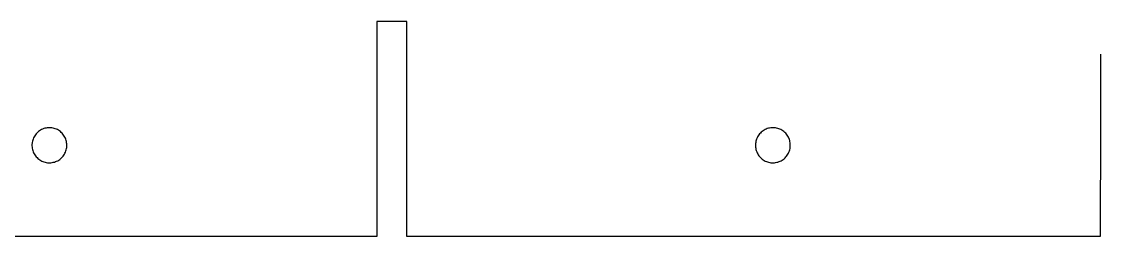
# Model space of a CAD drawing. Header units: millimetres. Extents: x -1730 to 0, y -18 to 157.
# Drawn here: x -1626.3 to -1518.3, y -18.4 to 3 of the extents above; entities that cross this region are included whole.
import ezdxf

# ---------------------------------------------------------------- set-up
doc = ezdxf.new("R2010")
doc.units = ezdxf.units.MM

msp = doc.modelspace()

# ---------------------------------------------------------------- linework, layer by layer
at = {"color": 7, "linetype": 'Continuous', "lineweight": 25}
for p, q in [((-1590.71, 3), (-1590.71, -0.24)), ((-1587.73, 3), (-1590.71, 3)), ((-1587.73, -0.24), (-1587.73, 3)), ((-1590.72, -18.44), (-1660.12, -18.44)), ((-1518.32, -18.44), (-1587.72, -18.44))]:
    msp.add_line(p, q, dxfattribs=at)
for points in [[(-1590.71, -0.24), (-1590.71, -0.56), (-1590.71, -1.2), (-1590.71, -2.16), (-1590.71, -3.12), (-1590.71, -4.07), (-1590.71, -5.03), (-1590.71, -5.99), (-1590.71, -6.95), (-1590.71, -7.91), (-1590.71, -8.86), (-1590.71, -9.82), (-1590.71, -10.78), (-1590.71, -11.74), (-1590.72, -12.69), (-1590.72, -13.65), (-1590.72, -14.61), (-1590.72, -15.57), (-1590.72, -16.53), (-1590.72, -17.48), (-1590.72, -18.12), (-1590.72, -18.44)], [(-1587.72, -18.44), (-1587.72, -18.12), (-1587.72, -17.48), (-1587.72, -16.53), (-1587.72, -15.57), (-1587.72, -14.61), (-1587.72, -13.65), (-1587.72, -12.69), (-1587.72, -11.74), (-1587.72, -10.78), (-1587.72, -9.82), (-1587.72, -8.86), (-1587.72, -7.91), (-1587.72, -6.95), (-1587.72, -5.99), (-1587.72, -5.03), (-1587.72, -4.07), (-1587.72, -3.12), (-1587.72, -2.16), (-1587.72, -1.2), (-1587.73, -0.56), (-1587.73, -0.24)], [(-1518.31, -0.24), (-1518.31, -0.56), (-1518.31, -1.2), (-1518.31, -2.16), (-1518.31, -3.12), (-1518.31, -4.07), (-1518.31, -5.03), (-1518.31, -5.99), (-1518.31, -6.95), (-1518.31, -7.91), (-1518.31, -8.86), (-1518.31, -9.82), (-1518.31, -10.78), (-1518.31, -11.74), (-1518.32, -12.69), (-1518.32, -13.65), (-1518.32, -14.61), (-1518.32, -15.57), (-1518.32, -16.53), (-1518.32, -17.48), (-1518.32, -18.12), (-1518.32, -18.44)]]:
    msp.add_open_spline(points, degree=3, dxfattribs=at)
for points, knots in [([(-1621.74, -9.35), (-1621.74, -9.38), (-1621.74, -9.49), (-1621.76, -9.68), (-1621.83, -9.91), (-1621.92, -10.13), (-1622.04, -10.33), (-1622.18, -10.52), (-1622.35, -10.69), (-1622.55, -10.83), (-1622.75, -10.94), (-1622.98, -11.02), (-1623.21, -11.08), (-1623.44, -11.1), (-1623.68, -11.09), (-1623.91, -11.04), (-1624.14, -10.97), (-1624.35, -10.87), (-1624.55, -10.74), (-1624.72, -10.58), (-1624.88, -10.4), (-1625.01, -10.2), (-1625.11, -9.99), (-1625.18, -9.76), (-1625.22, -9.53), (-1625.23, -9.33), (-1625.22, -9.14), (-1625.19, -8.95), (-1625.12, -8.72), (-1625.02, -8.5), (-1624.89, -8.3), (-1624.74, -8.12), (-1624.57, -7.96), (-1624.37, -7.83), (-1624.16, -7.72), (-1623.94, -7.65), (-1623.7, -7.6), (-1623.47, -7.59), (-1623.23, -7.6), (-1623, -7.65), (-1622.78, -7.73), (-1622.57, -7.84), (-1622.38, -7.98), (-1622.2, -8.14), (-1622.05, -8.33), (-1621.93, -8.53), (-1621.83, -8.75), (-1621.77, -8.98), (-1621.74, -9.18), (-1621.74, -9.31), (-1621.74, -9.35)], [0, 0, 0, 0, 0.008636, 0.030188, 0.051738, 0.073284, 0.094825, 0.11636, 0.137888, 0.159411, 0.180929, 0.202442, 0.223952, 0.245461, 0.26697, 0.288479, 0.309991, 0.331508, 0.353029, 0.374555, 0.396088, 0.417627, 0.439171, 0.460719, 0.482271, 0.503825, 0.513658, 0.53521, 0.556759, 0.578302, 0.599838, 0.621365, 0.642884, 0.664393, 0.685895, 0.707389, 0.728879, 0.750366, 0.771853, 0.793343, 0.814839, 0.836341, 0.857851, 0.879371, 0.9009, 0.922436, 0.94398, 0.96553, 0.987082, 1, 1, 1, 1]), ([(-1549.34, -9.35), (-1549.34, -9.38), (-1549.34, -9.49), (-1549.36, -9.68), (-1549.43, -9.91), (-1549.52, -10.13), (-1549.64, -10.33), (-1549.78, -10.52), (-1549.95, -10.69), (-1550.15, -10.83), (-1550.35, -10.94), (-1550.58, -11.02), (-1550.81, -11.08), (-1551.04, -11.1), (-1551.28, -11.09), (-1551.51, -11.04), (-1551.74, -10.97), (-1551.95, -10.87), (-1552.15, -10.74), (-1552.32, -10.58), (-1552.48, -10.4), (-1552.61, -10.2), (-1552.71, -9.99), (-1552.78, -9.76), (-1552.82, -9.53), (-1552.83, -9.33), (-1552.82, -9.14), (-1552.79, -8.95), (-1552.72, -8.72), (-1552.62, -8.5), (-1552.49, -8.3), (-1552.34, -8.12), (-1552.17, -7.96), (-1551.97, -7.83), (-1551.76, -7.72), (-1551.54, -7.65), (-1551.3, -7.6), (-1551.07, -7.59), (-1550.83, -7.6), (-1550.6, -7.65), (-1550.38, -7.73), (-1550.17, -7.84), (-1549.98, -7.98), (-1549.8, -8.14), (-1549.65, -8.33), (-1549.53, -8.53), (-1549.43, -8.75), (-1549.37, -8.98), (-1549.34, -9.18), (-1549.34, -9.31), (-1549.34, -9.35)], [0, 0, 0, 0, 0.008594, 0.030147, 0.051697, 0.073242, 0.094783, 0.116318, 0.137846, 0.159369, 0.180887, 0.2024, 0.223911, 0.245419, 0.266928, 0.288437, 0.30995, 0.331466, 0.352987, 0.374513, 0.396046, 0.417585, 0.439129, 0.460678, 0.48223, 0.503783, 0.513616, 0.535168, 0.556717, 0.57826, 0.599796, 0.621323, 0.642842, 0.664351, 0.685853, 0.707347, 0.728837, 0.750324, 0.771811, 0.793302, 0.814797, 0.836299, 0.85781, 0.879329, 0.900858, 0.922395, 0.943939, 0.965488, 0.98704, 1, 1, 1, 1])]:
    msp.add_open_spline(points, degree=3, knots=knots, dxfattribs=at)

doc.saveas('drawing.dxf')
